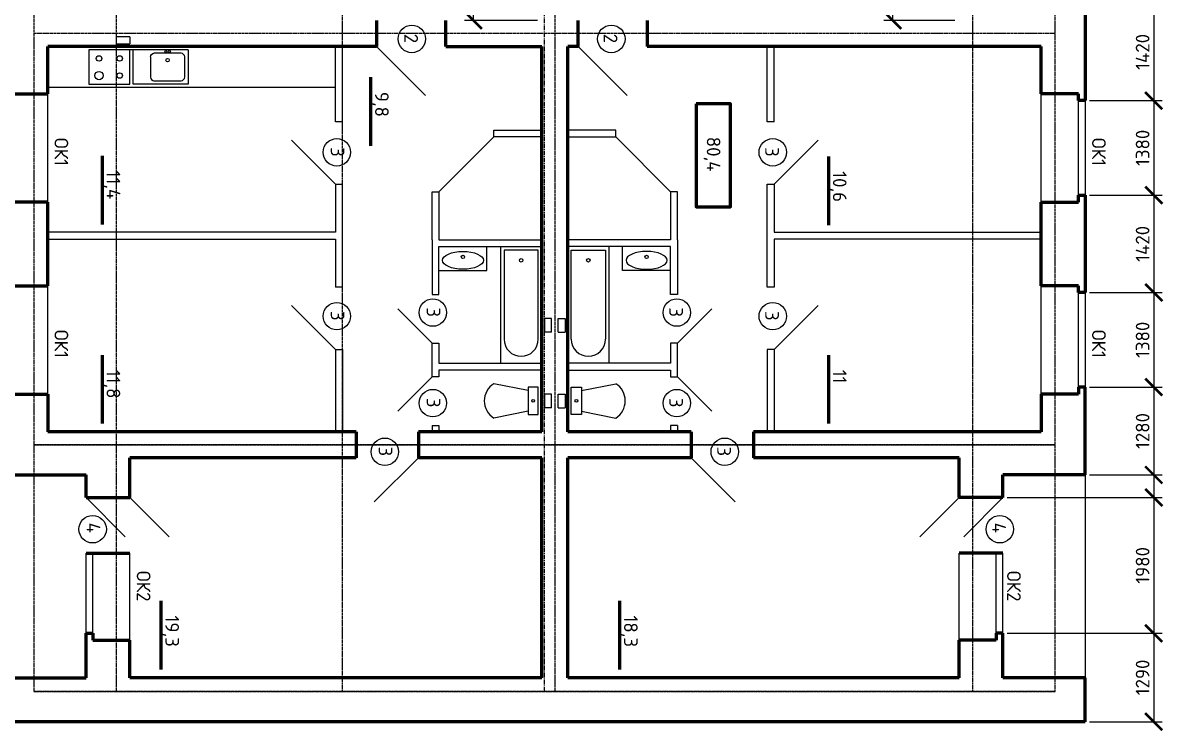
# Model space of a CAD drawing. Header units: millimetres. Extents: x -273369 to 399464, y -35443 to 194245.
# Drawn here: x 10487 to 27128, y 141978 to 152311 of the extents above; entities that cross this region are included whole.
import ezdxf

# ---------------------------------------------------------------- set-up
doc = ezdxf.new("R2010")
doc.units = ezdxf.units.MM
doc.linetypes.add('осевая', pattern=[50.8, 31.75, -6.35, 6.35, -6.35])
doc.linetypes.add('осеваяX2', pattern=[101.6, 63.5, -12.7, 12.7, -12.7])
doc.styles.add('Курс2', font='isocpeur.ttf', dxfattribs={"height": 2.5})
doc.dimstyles.new('Линейный', dxfattribs={"dimscale": 0, "dimtxt": 2, "dimasz": 2.5, "dimexe": 1.25, "dimexo": 0.625, "dimtad": 1, "dimtxsty": 'Курс2', "dimblk": 'ARCHTICK', "dimcen": 2.5, "dimadec": 0, "dimazin": 0, "dimtfac": 1, "dimtmove": 0, "dimatfit": 3, "dimldrblk": 'ARCHTICK', "dimfxl": 1, "dimarcsym": 0})

# ---------------------------------------------------------------- blocks, each defined once
blk = doc.blocks.new('_ArchTick')
at = {"color": 0, "linetype": 'ByBlock', "lineweight": 60, "const_width": 0.15}
blk.add_lwpolyline([(-0.5, -0.5), (0.5, 0.5)], dxfattribs=at)
blk = doc.blocks.new('*D127')
at = {"color": 0, "lineweight": -2, "transparency": 16777216}
for p, q in [((26053, 152597), (27115, 152597)), ((26990, 152597), (26990, 151177)), ((26053, 151177), (27115, 151177))]:
    blk.add_line(p, q, dxfattribs=at)
at = {"layer": 'Defpoints', "color": 0, "transparency": 16777216}
for p in [(25990, 152597), (25990, 151177), (26990, 151177)]:
    blk.add_point(p, dxfattribs=at)
at = {"color": 0, "lineweight": -2, "transparency": 16777216, "xscale": 250, "yscale": 250, "zscale": 250}
for p, rotation in [((26990, 152597), 90), ((26990, 151177), 270)]:
    blk.add_blockref('_ArchTick', p, dxfattribs=dict(at, rotation=rotation))
at = {"color": 0, "transparency": 16777216, "insert": (26828, 151887), "char_height": 200, "attachment_point": 5, "rotation": 90, "style": 'Курс2'}
blk.add_mtext('1420', dxfattribs=at)
blk = doc.blocks.new('*D128')
at = {"color": 0, "lineweight": -2, "transparency": 16777216}
for p, q in [((26053, 151177), (27115, 151177)), ((26990, 151177), (26990, 149797)), ((26053, 149797), (27115, 149797))]:
    blk.add_line(p, q, dxfattribs=at)
at = {"layer": 'Defpoints', "color": 0, "transparency": 16777216}
for p in [(25990, 151177), (25990, 149797), (26990, 149797)]:
    blk.add_point(p, dxfattribs=at)
at = {"color": 0, "lineweight": -2, "transparency": 16777216, "xscale": 250, "yscale": 250, "zscale": 250}
for p, rotation in [((26990, 151177), 90), ((26990, 149797), 270)]:
    blk.add_blockref('_ArchTick', p, dxfattribs=dict(at, rotation=rotation))
at = {"color": 0, "transparency": 16777216, "insert": (26828, 150487), "char_height": 200, "attachment_point": 5, "rotation": 90, "style": 'Курс2'}
blk.add_mtext('1380', dxfattribs=at)
blk = doc.blocks.new('*D129')
at = {"color": 0, "lineweight": -2, "transparency": 16777216}
for p, q in [((26053, 149797), (27115, 149797)), ((26990, 149797), (26990, 148377)), ((26053, 148377), (27115, 148377))]:
    blk.add_line(p, q, dxfattribs=at)
at = {"layer": 'Defpoints', "color": 0, "transparency": 16777216}
for p in [(25990, 149797), (25990, 148377), (26990, 148377)]:
    blk.add_point(p, dxfattribs=at)
at = {"color": 0, "lineweight": -2, "transparency": 16777216, "xscale": 250, "yscale": 250, "zscale": 250}
for p, rotation in [((26990, 149797), 90), ((26990, 148377), 270)]:
    blk.add_blockref('_ArchTick', p, dxfattribs=dict(at, rotation=rotation))
at = {"color": 0, "transparency": 16777216, "insert": (26828, 149087), "char_height": 200, "attachment_point": 5, "rotation": 90, "style": 'Курс2'}
blk.add_mtext('1420', dxfattribs=at)
blk = doc.blocks.new('*D130')
at = {"color": 0, "lineweight": -2, "transparency": 16777216}
for p, q in [((26053, 148377), (27115, 148377)), ((26990, 148377), (26990, 146997)), ((26053, 146997), (27115, 146997))]:
    blk.add_line(p, q, dxfattribs=at)
at = {"layer": 'Defpoints', "color": 0, "transparency": 16777216}
for p in [(25990, 148377), (25990, 146997), (26990, 146997)]:
    blk.add_point(p, dxfattribs=at)
at = {"color": 0, "lineweight": -2, "transparency": 16777216, "xscale": 250, "yscale": 250, "zscale": 250}
for p, rotation in [((26990, 148377), 90), ((26990, 146997), 270)]:
    blk.add_blockref('_ArchTick', p, dxfattribs=dict(at, rotation=rotation))
at = {"color": 0, "transparency": 16777216, "insert": (26828, 147687), "char_height": 200, "attachment_point": 5, "rotation": 90, "style": 'Курс2'}
blk.add_mtext('1380', dxfattribs=at)
blk = doc.blocks.new('*D131')
at = {"color": 0, "lineweight": -2, "transparency": 16777216}
for p, q in [((26053, 146997), (27115, 146997)), ((26990, 146997), (26990, 145717)), ((26053, 145717), (27115, 145717))]:
    blk.add_line(p, q, dxfattribs=at)
at = {"layer": 'Defpoints', "color": 0, "transparency": 16777216}
for p in [(25990, 146997), (25990, 145717), (26990, 145717)]:
    blk.add_point(p, dxfattribs=at)
at = {"color": 0, "lineweight": -2, "transparency": 16777216, "xscale": 250, "yscale": 250, "zscale": 250}
for p, rotation in [((26990, 146997), 90), ((26990, 145717), 270)]:
    blk.add_blockref('_ArchTick', p, dxfattribs=dict(at, rotation=rotation))
at = {"color": 0, "transparency": 16777216, "insert": (26828, 146357), "char_height": 200, "attachment_point": 5, "rotation": 90, "style": 'Курс2'}
blk.add_mtext('1280', dxfattribs=at)
blk = doc.blocks.new('*D132')
at = {"color": 0, "lineweight": -2, "transparency": 16777216}
for p, q in [((24853, 145387), (27115, 145387)), ((26990, 145387), (26990, 143407)), ((24853, 143407), (27115, 143407))]:
    blk.add_line(p, q, dxfattribs=at)
at = {"layer": 'Defpoints', "color": 0, "transparency": 16777216}
for p in [(24790, 145387), (24790, 143407), (26990, 143407)]:
    blk.add_point(p, dxfattribs=at)
at = {"color": 0, "lineweight": -2, "transparency": 16777216, "xscale": 250, "yscale": 250, "zscale": 250}
for p, rotation in [((26990, 145387), 90), ((26990, 143407), 270)]:
    blk.add_blockref('_ArchTick', p, dxfattribs=dict(at, rotation=rotation))
at = {"color": 0, "transparency": 16777216, "insert": (26828, 144397), "char_height": 200, "attachment_point": 5, "rotation": 90, "style": 'Курс2'}
blk.add_mtext('1980', dxfattribs=at)
blk = doc.blocks.new('*D133')
at = {"color": 0, "lineweight": -2, "transparency": 16777216}
for p, q in [((24853, 143407), (27115, 143407)), ((26990, 143407), (26990, 142117)), ((26053, 142117), (27115, 142117))]:
    blk.add_line(p, q, dxfattribs=at)
at = {"layer": 'Defpoints', "color": 0, "transparency": 16777216}
for p in [(24790, 143407), (25990, 142117), (26990, 142117)]:
    blk.add_point(p, dxfattribs=at)
at = {"color": 0, "lineweight": -2, "transparency": 16777216, "xscale": 250, "yscale": 250, "zscale": 250}
for p, rotation in [((26990, 143407), 90), ((26990, 142117), 270)]:
    blk.add_blockref('_ArchTick', p, dxfattribs=dict(at, rotation=rotation))
at = {"color": 0, "transparency": 16777216, "insert": (26828, 142762), "char_height": 200, "attachment_point": 5, "rotation": 90, "style": 'Курс2'}
blk.add_mtext('1290', dxfattribs=at)
blk = doc.blocks.new('*D134')
at = {"color": 0, "lineweight": -2, "transparency": 16777216}
for p, q in [((24088, 155567), (23054, 155567)), ((23179, 155567), (23179, 152347)), ((24088, 152347), (23054, 152347))]:
    blk.add_line(p, q, dxfattribs=at)
at = {"layer": 'Defpoints', "color": 0, "transparency": 16777216}
for p in [(24150, 155567), (23179, 152347), (24150, 152347)]:
    blk.add_point(p, dxfattribs=at)
at = {"color": 0, "lineweight": -2, "transparency": 16777216, "xscale": 250, "yscale": 250, "zscale": 250}
for p, rotation in [((23179, 155567), 90), ((23179, 152347), 270)]:
    blk.add_blockref('_ArchTick', p, dxfattribs=dict(at, rotation=rotation))
at = {"color": 0, "transparency": 16777216, "insert": (23016, 153957), "char_height": 200, "attachment_point": 5, "rotation": 90, "style": 'Курс2'}
blk.add_mtext('3220', dxfattribs=at)
blk = doc.blocks.new('*D148')
at = {"color": 0, "lineweight": -2, "transparency": 16777216}
for p, q in [((17998, 158567), (16935, 158567)), ((17060, 158567), (17060, 152347)), ((17998, 152347), (16935, 152347))]:
    blk.add_line(p, q, dxfattribs=at)
at = {"layer": 'Defpoints', "color": 0, "transparency": 16777216}
for p in [(18060, 158567), (17060, 152347), (18060, 152347)]:
    blk.add_point(p, dxfattribs=at)
at = {"color": 0, "lineweight": -2, "transparency": 16777216, "xscale": 250, "yscale": 250, "zscale": 250}
for p, rotation in [((17060, 158567), 90), ((17060, 152347), 270)]:
    blk.add_blockref('_ArchTick', p, dxfattribs=dict(at, rotation=rotation))
at = {"color": 0, "transparency": 16777216, "insert": (16898, 155457), "char_height": 200, "attachment_point": 5, "rotation": 90, "style": 'Курс2'}
blk.add_mtext('6220', dxfattribs=at)

msp = doc.modelspace()

# ---------------------------------------------------------------- linework, layer by layer
at = {"color": 217, "linetype": 'осевая', "true_color": 0x93278f}
for p, q in [((10650.178, 155456.594), (10650.178, 142556.594)), ((11850.178, 155456.594), (11850.178, 142556.594)), ((15150.178, 142556.594), (15150.178, 155456.594)), ((18250.178, 155456.594), (18250.178, 142556.594)), ((24350.178, 142556.594), (24350.178, 155456.594)), ((25550.178, 142556.594), (25550.178, 155456.594))]:
    msp.add_line(p, q, dxfattribs=at)
at = {"color": 242, "linetype": 'осеваяX2', "true_color": 0xcd2027}
msp.add_line((18100.178, 142556.594), (18100.178, 155456.594), dxfattribs=at)
at = {"lineweight": 60}
for p, q in [((25990.178, 152596.594), (25990.178, 151176.594)), ((15650.178, 152346.594), (15650.178, 151966.594)), ((16660.178, 151966.594), (16660.178, 152346.594)), ((18590.178, 151966.594), (18590.178, 152346.594)), ((19600.178, 152346.594), (19600.178, 151966.594)), ((10850.178, 151276.594), (10850.178, 151966.594)), ((15650.178, 151966.594), (10850.178, 151966.594)), ((16660.178, 151966.594), (18060.178, 151966.594)), ((18060.178, 146346.594), (18060.178, 151966.594)), ((18590.178, 151966.594), (18440.178, 151966.594)), ((18440.178, 146346.594), (18440.178, 151966.594)), ((25350.178, 151966.594), (19600.178, 151966.594)), ((25350.178, 151276.594), (25350.178, 151966.594)), ((15560.996, 151518.647), (15560.996, 150518.647)), ((10310.178, 151276.594), (10850.178, 151276.594)), ((25890.178, 151276.594), (25350.178, 151276.594)), ((25890.178, 151176.594), (25890.178, 151276.594)), ((25990.178, 151176.594), (25890.178, 151176.594)), ((11643.498, 150371.267), (11643.498, 149371.267)), ((22242.244, 150360.771), (22242.244, 149360.771)), ((25890.178, 149696.594), (25890.178, 149796.594)), ((25890.178, 149796.594), (25990.178, 149796.594)), ((25990.178, 149796.594), (25990.178, 148376.594)), ((10850.178, 149696.594), (10310.178, 149696.594)), ((10850.178, 148476.594), (10850.178, 149696.594)), ((25350.178, 148476.594), (25350.178, 149696.594)), ((25350.178, 149696.594), (25890.178, 149696.594)), ((10310.178, 148476.594), (10850.178, 148476.594)), ((25890.178, 148476.594), (25350.178, 148476.594)), ((25890.178, 148376.594), (25890.178, 148476.594)), ((25990.178, 148376.594), (25890.178, 148376.594)), ((11643.498, 147465.314), (11643.498, 146465.314)), ((22242.244, 147465.314), (22242.244, 146465.314)), ((25990.178, 146996.594), (25890.178, 146996.594)), ((25890.178, 146996.594), (25890.178, 146896.594)), ((25990.178, 145716.594), (25990.178, 146996.594)), ((10310.178, 146896.594), (10850.178, 146896.594)), ((10850.178, 146896.594), (10850.178, 146346.594)), ((25890.178, 146896.594), (25350.178, 146896.594)), ((25350.178, 146896.594), (25350.178, 146346.594)), ((15350.178, 146346.594), (10850.178, 146346.594)), ((15350.178, 146346.594), (15350.178, 145966.594)), ((18060.178, 146346.594), (16260.178, 146346.594)), ((16260.178, 146346.594), (16260.178, 145966.594)), ((20240.178, 146346.594), (18440.178, 146346.594)), ((20240.178, 146346.594), (20240.178, 145966.594)), ((25350.178, 146346.594), (21150.178, 146346.594)), ((21150.178, 146346.594), (21150.178, 145966.594)), ((15350.178, 145966.594), (12050.178, 145966.594)), ((12050.178, 145386.594), (12050.178, 145966.594)), ((18060.178, 145966.594), (16260.178, 145966.594)), ((18060.178, 142756.594), (18060.178, 145966.594)), ((20240.178, 145966.594), (18440.178, 145966.594)), ((18440.178, 142756.594), (18440.178, 145966.594)), ((24150.178, 145966.594), (21150.178, 145966.594)), ((24150.178, 145386.594), (24150.178, 145966.594)), ((10210.178, 145716.594), (11410.178, 145716.594)), ((11410.178, 145386.594), (11410.178, 145716.594)), ((25990.178, 145716.594), (24790.178, 145716.594)), ((24790.178, 145386.594), (24790.178, 145716.594)), ((11410.178, 145386.594), (12050.178, 145386.594)), ((24790.178, 145386.594), (24150.178, 145386.594)), ((11410.178, 144576.594), (12050.178, 144576.594)), ((24790.178, 144576.594), (24150.178, 144576.594)), ((12501.306, 143879.87), (12501.306, 142879.87)), ((19194.268, 143879.87), (19194.268, 142879.87)), ((11410.178, 142756.594), (11410.178, 143406.594)), ((11410.178, 143406.594), (11510.178, 143406.594)), ((11510.178, 143406.594), (11510.178, 143306.594)), ((11510.178, 143306.594), (12050.178, 143306.594)), ((12050.178, 142756.594), (12050.178, 143306.594)), ((24150.178, 142756.594), (24150.178, 143306.594)), ((24690.178, 143306.594), (24150.178, 143306.594)), ((24790.178, 143406.594), (24690.178, 143406.594)), ((24690.178, 143406.594), (24690.178, 143306.594)), ((24790.178, 142756.594), (24790.178, 143406.594)), ((10210.178, 142756.594), (11410.178, 142756.594)), ((18060.178, 142756.594), (12050.178, 142756.594)), ((24150.178, 142756.594), (18440.178, 142756.594)), ((25990.178, 142756.594), (24790.178, 142756.594)), ((25990.178, 142116.594), (25990.178, 142756.594)), ((25990.178, 142116.594), (10210.178, 142116.594))]:
    msp.add_line(p, q, dxfattribs=at)
at = {"color": 116, "linetype": 'осевая', "true_color": 0x136734}
for p, q in [((25550.178, 152156.594), (10650.178, 152156.594)), ((25550.178, 152156.594), (10650.178, 152156.594)), ((25550.178, 146156.594), (10650.178, 146156.594)), ((10650.178, 146156.594), (25550.178, 146156.594)), ((25550.178, 142556.594), (10650.178, 142556.594)), ((10650.178, 142556.594), (25550.178, 142556.594))]:
    msp.add_line(p, q, dxfattribs=at)
for p, q in [((12050.178, 152106.594), (11850.178, 152106.594)), ((11850.178, 152106.594), (11850.178, 152006.594)), ((12050.178, 152106.594), (12050.178, 152006.594)), ((11850.178, 152006.594), (12050.178, 152006.594)), ((15050.178, 150866.594), (15050.178, 151966.594)), ((15150.178, 150866.594), (15150.178, 151966.594)), ((15650.178, 151966.594), (16364.356, 151252.416)), ((18590.178, 151966.594), (19304.356, 151252.416)), ((21350.178, 150866.594), (21350.178, 151966.594)), ((21450.178, 150866.594), (21450.178, 151966.594)), ((11450.178, 151916.594), (11450.178, 151416.594)), ((12050.178, 151916.594), (11450.178, 151916.594)), ((12050.178, 151416.594), (12050.178, 151916.594)), ((12900.178, 151916.594), (12050.178, 151916.594)), ((12100.178, 151416.594), (12100.178, 151916.594)), ((12350.178, 151816.594), (12350.178, 151516.594)), ((12800.178, 151866.594), (12400.178, 151866.594)), ((12850.178, 151516.594), (12850.178, 151816.594)), ((12900.178, 151916.594), (12900.178, 151416.594)), ((12900.178, 151916.594), (12900.178, 151766.594)), ((12400.178, 151466.594), (12800.178, 151466.594)), ((15050.178, 151366.594), (10850.178, 151366.594)), ((10850.178, 149696.594), (10850.178, 151276.594)), ((11450.178, 151416.594), (12050.178, 151416.594)), ((12900.178, 151416.594), (12100.178, 151416.594)), ((25350.178, 149696.594), (25350.178, 151276.594)), ((25890.178, 149796.594), (25890.178, 151176.594)), ((25990.178, 151176.594), (25990.178, 149796.594)), ((15150.178, 150866.594), (15050.178, 150866.594)), ((21450.178, 150866.594), (21350.178, 150866.594)), ((17360.178, 150646.594), (16560.178, 149846.594)), ((17360.178, 150646.594), (17360.178, 150746.594)), ((17360.178, 150746.594), (18060.178, 150746.594)), ((18060.178, 150646.594), (17360.178, 150646.594)), ((19140.178, 150746.594), (18440.178, 150746.594)), ((18440.178, 150646.594), (19140.178, 150646.594)), ((19140.178, 150646.594), (19140.178, 150746.594)), ((19140.178, 150646.594), (19940.178, 149846.594)), ((14406.711, 150600.061), (15050.178, 149956.594)), ((21450.178, 149956.594), (22093.645, 150600.061)), ((15050.178, 149956.594), (15050.178, 149256.594)), ((15050.178, 149956.594), (15150.178, 149956.594)), ((15150.178, 149156.594), (15150.178, 149956.594)), ((21350.178, 149156.594), (21350.178, 149956.594)), ((21350.178, 149956.594), (21450.178, 149956.594)), ((21450.178, 149956.594), (21450.178, 149256.594)), ((16460.178, 149146.594), (16460.178, 149846.594)), ((16460.178, 149846.594), (16560.178, 149846.594)), ((16560.178, 149846.594), (16560.178, 149146.594)), ((20040.178, 149846.594), (19940.178, 149846.594)), ((19940.178, 149846.594), (19940.178, 149146.594)), ((20040.178, 149146.594), (20040.178, 149846.594)), ((15050.178, 149256.594), (10850.178, 149256.594)), ((10850.178, 149156.594), (15050.178, 149156.594)), ((15050.178, 149156.594), (15050.178, 148456.594)), ((15150.178, 148456.594), (15150.178, 149156.594)), ((16460.178, 149146.594), (16460.178, 148346.594)), ((16560.178, 149146.594), (18060.178, 149146.594)), ((19940.178, 149146.594), (18440.178, 149146.594)), ((20040.178, 149146.594), (20040.178, 148346.594)), ((21350.178, 148456.594), (21350.178, 149156.594)), ((21450.178, 149256.594), (25350.178, 149256.594)), ((25350.178, 149156.594), (21450.178, 149156.594)), ((21450.178, 149156.594), (21450.178, 148456.594)), ((16560.178, 149046.594), (18060.178, 149046.594)), ((16560.178, 148346.594), (16560.178, 149046.594)), ((17260.178, 148696.594), (17260.178, 149046.594)), ((17460.178, 149046.594), (17460.178, 147346.594)), ((18010.178, 148996.594), (17510.178, 148996.594)), ((17510.178, 148996.594), (17510.178, 147696.594)), ((18010.178, 147696.594), (18010.178, 148996.594)), ((19940.178, 149046.594), (18440.178, 149046.594)), ((18490.178, 148996.594), (18990.178, 148996.594)), ((18490.178, 147696.594), (18490.178, 148996.594)), ((18990.178, 148996.594), (18990.178, 147696.594)), ((19040.178, 149046.594), (19040.178, 147346.594)), ((19240.178, 148696.594), (19240.178, 149046.594)), ((19940.178, 148346.594), (19940.178, 149046.594)), ((16560.178, 148696.594), (17260.178, 148696.594)), ((19940.178, 148696.594), (19240.178, 148696.594)), ((10850.178, 146896.594), (10850.178, 148476.594)), ((15150.178, 148456.594), (15050.178, 148456.594)), ((21450.178, 148456.594), (21350.178, 148456.594)), ((25350.178, 146896.594), (25350.178, 148476.594)), ((16460.178, 148346.594), (16560.178, 148346.594)), ((20040.178, 148346.594), (19940.178, 148346.594)), ((25890.178, 146996.594), (25890.178, 148376.594)), ((25990.178, 148376.594), (25990.178, 146996.594)), ((14406.711, 148190.061), (15050.178, 147546.594)), ((15958.132, 148138.639), (16460.178, 147636.594)), ((20542.224, 148138.639), (20040.178, 147636.594)), ((22093.645, 148190.061), (21450.178, 147546.594)), ((18100.178, 147996.594), (18100.178, 147796.594)), ((18200.178, 147996.594), (18100.178, 147996.594)), ((18200.178, 147796.594), (18200.178, 147996.594)), ((18300.178, 147796.594), (18300.178, 147996.594)), ((18300.178, 147996.594), (18400.178, 147996.594)), ((18400.178, 147996.594), (18400.178, 147796.594)), ((18200.178, 147796.594), (18100.178, 147796.594)), ((18300.178, 147796.594), (18400.178, 147796.594)), ((16460.178, 147636.594), (16560.178, 147636.594)), ((16460.178, 147146.594), (16460.178, 147636.594)), ((16560.178, 147636.594), (16560.178, 147346.594)), ((20040.178, 147636.594), (19940.178, 147636.594)), ((19940.178, 147636.594), (19940.178, 147346.594)), ((20040.178, 147146.594), (20040.178, 147636.594)), ((15050.178, 147546.594), (15050.178, 146346.594)), ((15050.178, 147546.594), (15150.178, 147546.594)), ((15150.178, 147546.594), (15150.178, 146346.594)), ((21450.178, 147546.594), (21350.178, 147546.594)), ((21350.178, 147546.594), (21350.178, 146346.594)), ((21450.178, 147546.594), (21450.178, 146346.594)), ((16560.178, 147346.594), (18060.178, 147346.594)), ((19940.178, 147346.594), (18440.178, 147346.594)), ((16460.178, 147146.594), (15958.132, 146644.548)), ((16560.178, 147146.594), (16460.178, 147146.594)), ((18060.178, 147246.594), (16560.178, 147246.594)), ((16560.178, 147246.594), (16560.178, 147146.594)), ((18440.178, 147246.594), (19940.178, 147246.594)), ((19940.178, 147246.594), (19940.178, 147146.594)), ((19940.178, 147146.594), (20040.178, 147146.594)), ((20040.178, 147146.594), (20542.224, 146644.548)), ((17860.178, 146946.594), (17360.178, 147046.594)), ((18010.178, 146996.594), (17860.178, 146996.594)), ((17860.178, 146996.594), (17860.178, 146596.594)), ((18010.178, 146596.594), (18010.178, 146996.594)), ((18490.178, 146596.594), (18490.178, 146996.594)), ((18490.178, 146996.594), (18640.178, 146996.594)), ((18640.178, 146946.594), (19140.178, 147046.594)), ((18640.178, 146996.594), (18640.178, 146596.594)), ((18100.178, 146896.594), (18100.178, 146696.594)), ((18200.178, 146896.594), (18100.178, 146896.594)), ((18200.178, 146696.594), (18200.178, 146896.594)), ((18300.178, 146696.594), (18300.178, 146896.594)), ((18300.178, 146896.594), (18400.178, 146896.594)), ((18400.178, 146896.594), (18400.178, 146696.594)), ((17860.178, 146646.594), (17360.178, 146546.594)), ((18200.178, 146696.594), (18100.178, 146696.594)), ((18300.178, 146696.594), (18400.178, 146696.594)), ((18640.178, 146646.594), (19140.178, 146546.594)), ((17860.178, 146596.594), (18010.178, 146596.594)), ((18640.178, 146596.594), (18490.178, 146596.594)), ((16460.178, 146436.594), (16560.178, 146436.594)), ((16460.178, 146436.594), (16460.178, 146346.594)), ((16560.178, 146436.594), (16560.178, 146346.594)), ((18440.178, 146346.594), (18540.178, 146346.594)), ((20040.178, 146436.594), (19940.178, 146436.594)), ((19940.178, 146436.594), (19940.178, 146346.594)), ((20040.178, 146436.594), (20040.178, 146346.594)), ((16260.178, 145966.594), (15616.711, 145323.126)), ((20240.178, 145966.594), (20883.645, 145323.126)), ((25990.178, 145716.594), (25990.178, 142756.594)), ((26990.178, 145716.594), (26990.178, 145386.594)), ((11410.178, 145386.594), (11982.934, 144813.837)), ((12622.934, 144813.837), (12050.178, 145386.594)), ((23577.421, 144813.837), (24150.178, 145386.594)), ((24790.178, 145386.594), (24217.421, 144813.837)), ((11410.178, 143406.594), (11410.178, 144576.594)), ((11510.178, 143406.594), (11510.178, 144576.594)), ((12050.178, 143306.594), (12050.178, 144576.594)), ((24150.178, 143306.594), (24150.178, 144576.594)), ((24690.178, 143406.594), (24690.178, 144576.594)), ((24790.178, 143406.594), (24790.178, 144576.594))]:
    msp.add_line(p, q)
at = {"lineweight": 60}
msp.add_lwpolyline([(20314.628, 151129.026), (20314.628, 149629.026), (20814.628, 149629.026), (20814.628, 151129.026)], close=True, dxfattribs=at)
for centre, radius in [((16165.072, 152075.487), 200), ((19075.44, 152075.487), 200), ((11600.178, 151791.594), 40), ((11900.178, 151791.594), 40), ((12575.178, 151891.594), 15), ((12600.178, 151766.594), 25), ((12625.178, 151891.594), 15), ((11600.178, 151541.594), 60), ((11900.178, 151541.594), 40), ((15069.73, 150422.142), 200), ((21430.626, 150422.142), 200), ((16910.178, 148896.594), 25), ((17760.178, 148846.594), 25), ((18740.178, 148846.594), 25), ((19590.178, 148896.594), 25), ((16469.73, 148084.495), 200), ((20030.626, 148084.495), 200), ((15069.73, 148032.009), 200), ((21430.626, 148032.009), 200), ((16469.73, 146764.27), 200), ((20030.626, 146764.27), 200), ((17935.178, 146796.594), 20), ((18565.178, 146796.594), 20), ((15769.73, 146054.231), 200), ((20730.626, 146054.231), 200), ((11506.39, 144923.593), 200), ((24743.965, 144923.593), 200)]:
    msp.add_circle(centre, radius)
for centre, radius, start, end in [((17760.178, 147696.594), 250, 180, 0), ((18740.178, 147696.594), 250, 180, 0), ((17516.001, 146796.594), 294.586, 121.9349473, 238.0650527), ((18984.355, 146796.594), 294.586, 301.9349473, 58.0650527)]:
    msp.add_arc(centre, radius, start, end)
msp.add_ellipse((16910.178, 148846.594), major_axis=(-300, 0), ratio=0.433333333, start_param=-1.570796327, end_param=4.71238898)
at = {"extrusion": (0, 0, -1)}
msp.add_ellipse((19590.178, 148846.594), major_axis=(300, 0), ratio=0.433333333, start_param=-1.570796327, end_param=4.71238898, dxfattribs=at)
for points in [[(12350.178, 151816.594), (12350.178, 151840.164), (12376.608, 151866.594), (12400.178, 151866.594)], [(12850.178, 151816.594), (12850.178, 151840.164), (12823.748, 151866.594), (12800.178, 151866.594)], [(12350.178, 151516.594), (12350.178, 151493.023), (12376.608, 151466.594), (12400.178, 151466.594)], [(12800.178, 151466.594), (12823.748, 151466.594), (12850.178, 151493.023), (12850.178, 151516.594)]]:
    msp.add_open_spline(points, degree=3)

# ---------------------------------------------------------------- texts
at = {"style": 'Курс2'}
for s, p in [('2', (16054.204, 152151.778)), ('2', (18964.572, 152151.778)), ('9,8', (15626.845, 151304.096)), ('ОК1', (10950.178, 150632.833)), ('80,4', (20467.512, 150648.594)), ('ОК1', (26090.178, 150632.833)), ('3', (14980.598, 150498.433)), ('3', (21319.758, 150498.433)), ('11,4', (11709.347, 150156.716)), ('10,6', (22308.093, 150146.22)), ('3', (16380.598, 148160.786)), ('3', (19919.758, 148160.786)), ('3', (14980.598, 148108.3)), ('3', (21319.758, 148108.3)), ('ОК1', (10950.178, 147832.833)), ('ОК1', (26090.178, 147832.833)), ('11,8', (11709.347, 147250.763)), ('11', (22308.093, 147250.763)), ('3', (16380.598, 146840.561)), ('3', (19919.758, 146840.561)), ('3', (15680.598, 146130.522)), ('3', (20619.758, 146130.522)), ('4', (11417.258, 145019.884)), ('4', (24633.098, 145019.884)), ('ОК2', (12150.178, 144316.594)), ('ОК2', (24850.178, 144316.594)), ('19,3', (12567.155, 143665.319)), ('18,3', (19260.117, 143665.319))]:
    msp.add_text(s, height=200, rotation=270, dxfattribs=at).set_placement(p)

# ---------------------------------------------------------------- dimensions: what is measured, and where the dimension line sits
for base, p1, p2, picture, middle in [((17060.178, 152346.594), (18060.178, 158566.594), (18060.178, 152346.594), '*D148', (16897.678, 155456.594)), ((23178.589, 152346.594), (24150.178, 155566.594), (24150.178, 152346.594), '*D134', (23016.089, 153956.594)), ((26990.178, 151176.594), (25990.178, 152596.594), (25990.178, 151176.594), '*D127', (26827.678, 151886.594)), ((26990.178, 149796.594), (25990.178, 151176.594), (25990.178, 149796.594), '*D128', (26827.678, 150486.594)), ((26990.178, 148376.594), (25990.178, 149796.594), (25990.178, 148376.594), '*D129', (26827.678, 149086.594)), ((26990.178, 146996.594), (25990.178, 148376.594), (25990.178, 146996.594), '*D130', (26827.678, 147686.594)), ((26990.178, 145716.594), (25990.178, 146996.594), (25990.178, 145716.594), '*D131', (26827.678, 146356.594)), ((26990.178, 143406.594), (24790.178, 145386.594), (24790.178, 143406.594), '*D132', (26827.678, 144396.594)), ((26990.178, 142116.594), (24790.178, 143406.594), (25990.178, 142116.594), '*D133', (26827.678, 142761.594))]:
    dim = msp.add_linear_dim(base=base, p1=p1, p2=p2, angle=270, dimstyle='Линейный')
    dim.commit()
    dim.dimension.update_dxf_attribs({"geometry": picture, "text_midpoint": middle})

doc.saveas('drawing.dxf')
